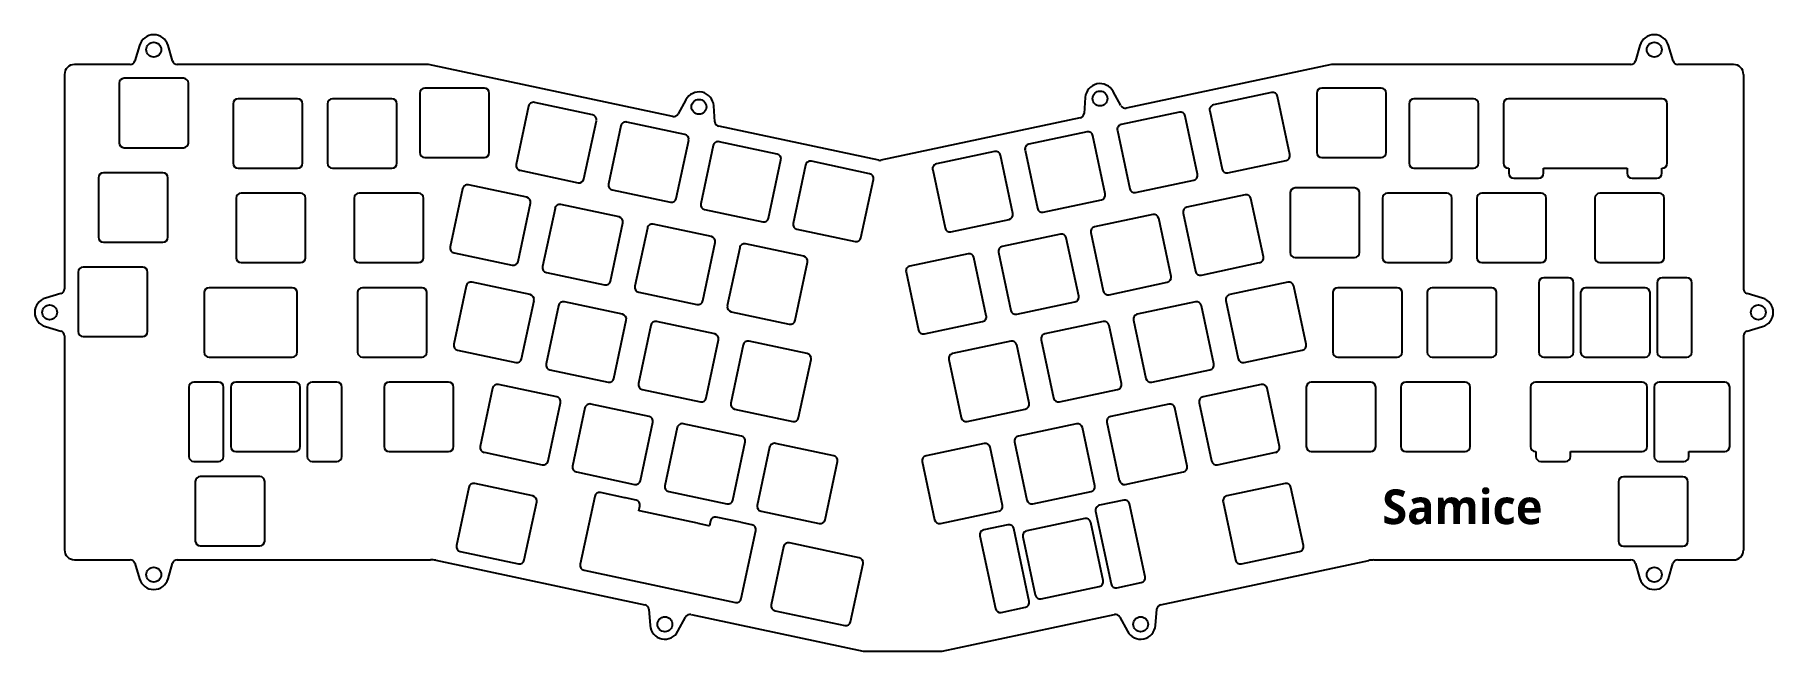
# Model space of a CAD drawing. Header units: millimetres. Extents: x -49 to 302, y 7 to 132.
import ezdxf

# ---------------------------------------------------------------- set-up
doc = ezdxf.new("R2010")
doc.units = ezdxf.units.MM

msp = doc.modelspace()

# ---------------------------------------------------------------- linework, layer by layer
at = {"color": 7, "linetype": 'Continuous', "lineweight": 25}
for p, q in [((-27.8, 129.45), (-28.71, 126.33)), ((-21.13, 126.33), (-22.04, 129.45)), ((274.98, 129.45), (274.07, 126.33)), ((281.65, 126.33), (280.74, 129.45)), ((-29.67, 125.61), (-40.93, 125.61)), ((-18.92, 122.83), (-30.92, 122.83)), ((30.49, 125.61), (-20.17, 125.61)), ((212.73, 125.61), (171.3, 116.8)), ((273.11, 125.61), (212.73, 125.61)), ((293.87, 125.61), (282.61, 125.61)), ((-31.92, 121.83), (-31.92, 109.83)), ((-17.92, 109.83), (-17.92, 121.83)), ((28.79, 119.83), (28.79, 107.83)), ((41.79, 120.83), (29.79, 120.83)), ((42.79, 107.83), (42.79, 119.83)), ((170.22, 117.31), (168.68, 120.17)), ((200.66, 119.94), (188.93, 117.45)), ((209.75, 119.83), (209.75, 107.83)), ((222.75, 120.83), (210.75, 120.83)), ((223.75, 107.83), (223.75, 119.83)), ((-8.9, 117.69), (-8.9, 105.69)), ((4.1, 118.69), (-7.9, 118.69)), ((5.1, 105.69), (5.1, 117.69)), ((10.15, 117.69), (10.15, 105.69)), ((23.15, 118.69), (11.15, 118.69)), ((24.15, 105.69), (24.15, 117.69)), ((50.69, 117.19), (48.2, 105.45)), ((63.62, 115.47), (51.88, 117.96)), ((82.45, 118.49), (80.91, 115.63)), ((88.32, 114.05), (88.08, 117.29)), ((163.04, 118.97), (162.8, 115.73)), ((182.03, 115.98), (170.29, 113.48)), ((188.16, 116.26), (190.65, 104.52)), ((204.35, 107.43), (201.85, 119.17)), ((228.38, 117.69), (228.38, 105.69)), ((241.38, 118.69), (229.38, 118.69)), ((242.38, 105.69), (242.38, 117.69)), ((247.43, 117.69), (247.43, 105.69)), ((279.48, 118.69), (248.43, 118.69)), ((280.48, 105.69), (280.48, 117.69)), ((61.89, 102.54), (64.39, 114.28)), ((69.33, 113.23), (66.83, 101.49)), ((82.25, 111.5), (70.51, 114)), ((121.4, 106.28), (89.11, 113.15)), ((162.01, 114.83), (121.82, 106.28)), ((169.52, 112.3), (172.02, 100.56)), ((185.71, 103.47), (183.22, 115.21)), ((-30.92, 108.83), (-18.92, 108.83)), ((80.52, 98.58), (83.02, 110.32)), ((87.96, 109.27), (85.46, 97.53)), ((100.88, 107.54), (89.14, 110.04)), ((163.4, 112.02), (151.66, 109.52)), ((167.08, 99.51), (164.58, 111.25)), ((29.79, 106.83), (41.79, 106.83)), ((99.16, 94.62), (101.65, 106.36)), ((106.59, 105.31), (104.1, 93.57)), ((119.52, 103.58), (107.78, 106.08)), ((144.76, 108.06), (133.03, 105.56)), ((148.44, 95.55), (145.95, 107.29)), ((150.89, 108.34), (153.38, 96.6)), ((191.84, 103.75), (203.58, 106.25)), ((210.75, 106.83), (222.75, 106.83)), ((-36.08, 102.78), (-36.08, 90.78)), ((-23.08, 103.78), (-35.08, 103.78)), ((-22.08, 90.78), (-22.08, 102.78)), ((-7.9, 104.69), (4.1, 104.69)), ((11.15, 104.69), (23.15, 104.69)), ((48.97, 104.27), (60.7, 101.77)), ((117.79, 90.66), (120.29, 102.4)), ((132.26, 104.38), (134.75, 92.64)), ((173.2, 99.79), (184.94, 102.29)), ((229.38, 104.69), (241.38, 104.69)), ((248.43, 104.69), (248.52, 104.69)), ((248.52, 104.69), (248.52, 103.69)), ((249.52, 102.69), (254.52, 102.69)), ((255.52, 103.69), (255.52, 104.69)), ((255.52, 104.69), (272.39, 104.69)), ((272.39, 104.69), (272.39, 103.69)), ((273.39, 102.69), (278.39, 102.69)), ((279.39, 103.69), (279.39, 104.69)), ((279.39, 104.69), (279.48, 104.69)), ((-8.3, 98.64), (-8.3, 86.64)), ((4.7, 99.64), (-7.3, 99.64)), ((5.7, 86.64), (5.7, 98.64)), ((15.51, 98.64), (15.51, 86.64)), ((28.51, 99.64), (16.51, 99.64)), ((29.51, 86.64), (29.51, 98.64)), ((37.41, 100.54), (34.92, 88.8)), ((50.34, 98.82), (38.6, 101.31)), ((67.6, 100.31), (79.34, 97.81)), ((154.57, 95.83), (166.31, 98.32)), ((195.3, 99.33), (183.57, 96.84)), ((198.99, 86.82), (196.49, 98.56)), ((204.39, 99.7), (204.39, 87.7)), ((217.39, 100.7), (205.39, 100.7)), ((218.39, 87.7), (218.39, 99.7)), ((223.02, 98.64), (223.02, 86.64)), ((236.02, 99.64), (224.02, 99.64)), ((237.02, 86.64), (237.02, 98.64)), ((242.07, 98.64), (242.07, 86.64)), ((255.07, 99.64), (243.07, 99.64)), ((256.07, 86.64), (256.07, 98.64)), ((265.89, 98.64), (265.89, 86.64)), ((278.89, 99.64), (266.89, 99.64)), ((279.89, 86.64), (279.89, 98.64)), ((48.61, 85.89), (51.11, 97.63)), ((56.05, 96.58), (53.55, 84.84)), ((68.97, 94.85), (57.23, 97.35)), ((86.23, 96.34), (97.97, 93.85)), ((176.67, 95.37), (164.93, 92.87)), ((182.8, 95.65), (185.29, 83.91)), ((67.24, 81.93), (69.74, 93.67)), ((74.68, 92.62), (72.18, 80.88)), ((87.6, 90.89), (75.86, 93.39)), ((104.87, 92.38), (116.61, 89.89)), ((135.94, 91.87), (147.67, 94.36)), ((158.04, 91.41), (146.3, 88.91)), ((164.16, 91.69), (166.66, 79.95)), ((180.35, 82.86), (177.86, 94.6)), ((-35.08, 89.78), (-23.08, 89.78)), ((85.88, 77.97), (88.37, 89.71)), ((93.31, 88.66), (90.82, 76.92)), ((106.24, 86.93), (94.5, 89.43)), ((145.53, 87.73), (148.02, 75.99)), ((161.72, 78.9), (159.22, 90.64)), ((-27.15, 84.73), (-39.15, 84.73)), ((-7.3, 85.64), (4.7, 85.64)), ((16.51, 85.64), (28.51, 85.64)), ((35.69, 87.62), (47.42, 85.12)), ((104.51, 74.01), (107.01, 85.75)), ((139.4, 87.45), (127.67, 84.95)), ((143.08, 74.94), (140.59, 86.68)), ((186.48, 83.14), (198.22, 85.64)), ((205.39, 86.7), (217.39, 86.7)), ((224.02, 85.64), (236.02, 85.64)), ((243.07, 85.64), (255.07, 85.64)), ((266.89, 85.64), (278.89, 85.64)), ((-40.15, 83.73), (-40.15, 71.73)), ((-26.15, 71.73), (-26.15, 83.73)), ((38.11, 80.91), (35.62, 69.17)), ((51.04, 79.19), (39.3, 81.68)), ((54.32, 83.66), (66.06, 81.16)), ((126.9, 83.77), (129.39, 72.03)), ((167.84, 79.18), (179.58, 81.68)), ((203.92, 81.68), (192.19, 79.19)), ((207.61, 69.17), (205.11, 80.91)), ((254.57, 81.59), (254.57, 67.59)), ((260.57, 82.59), (255.57, 82.59)), ((261.57, 67.59), (261.57, 81.59)), ((278.45, 81.59), (278.45, 67.59)), ((284.45, 82.59), (279.45, 82.59)), ((285.45, 67.59), (285.45, 81.59)), ((-43.65, 79.4), (-46.77, 78.49)), ((-14.75, 79.59), (-14.75, 67.59)), ((3.03, 80.59), (-13.75, 80.59)), ((4.03, 67.59), (4.03, 79.59)), ((16.21, 79.59), (16.21, 67.59)), ((29.21, 80.59), (17.21, 80.59)), ((30.21, 67.59), (30.21, 79.59)), ((49.31, 66.26), (51.81, 78)), ((69.67, 75.22), (57.93, 77.72)), ((72.95, 79.69), (84.69, 77.2)), ((149.21, 75.22), (160.95, 77.71)), ((185.29, 77.72), (173.55, 75.22)), ((191.42, 78), (193.91, 66.26)), ((213.01, 79.59), (213.01, 67.59)), ((226.01, 80.59), (214.01, 80.59)), ((227.01, 67.59), (227.01, 79.59)), ((232.06, 79.59), (232.06, 67.59)), ((245.06, 80.59), (233.06, 80.59)), ((246.06, 67.59), (246.06, 79.59)), ((263.01, 79.59), (263.01, 67.59)), ((276.01, 80.59), (264.01, 80.59)), ((277.01, 67.59), (277.01, 79.59)), ((299.71, 78.49), (296.59, 79.4)), ((56.75, 76.95), (54.25, 65.21)), ((67.94, 62.3), (70.44, 74.04)), ((88.3, 71.26), (76.56, 73.76)), ((91.59, 75.73), (103.33, 73.24)), ((130.58, 71.26), (142.31, 73.75)), ((166.66, 73.76), (154.92, 71.26)), ((172.78, 74.04), (175.28, 62.3)), ((188.97, 65.21), (186.48, 76.95)), ((-46.77, 72.73), (-43.65, 71.82)), ((-39.15, 70.73), (-27.15, 70.73)), ((75.38, 72.99), (72.88, 61.25)), ((170.34, 61.25), (167.84, 72.99)), ((296.59, 71.82), (299.71, 72.73)), ((36.39, 67.99), (48.12, 65.49)), ((86.58, 58.34), (89.07, 70.08)), ((94.01, 69.03), (91.52, 57.29)), ((106.94, 67.3), (95.2, 69.8)), ((148.02, 69.8), (136.29, 67.3)), ((151.7, 57.29), (149.21, 69.03)), ((154.15, 70.08), (156.64, 58.34)), ((195.1, 65.49), (206.84, 67.99)), ((-13.75, 66.59), (3.03, 66.59)), ((17.21, 66.59), (29.21, 66.59)), ((55.02, 64.03), (66.76, 61.53)), ((105.21, 54.38), (107.71, 66.12)), ((135.52, 66.12), (138.01, 54.38)), ((176.46, 61.53), (188.2, 64.03)), ((214.01, 66.59), (226.01, 66.59)), ((233.06, 66.59), (245.06, 66.59)), ((255.57, 66.59), (260.57, 66.59)), ((264.01, 66.59), (276.01, 66.59)), ((279.45, 66.59), (284.45, 66.59)), ((-17.83, 60.54), (-17.83, 46.54)), ((-11.83, 61.54), (-16.83, 61.54)), ((-10.83, 46.54), (-10.83, 60.54)), ((-9.39, 60.54), (-9.39, 48.54)), ((3.61, 61.54), (-8.39, 61.54)), ((4.61, 48.54), (4.61, 60.54)), ((6.05, 60.54), (6.05, 46.54)), ((12.05, 61.54), (7.05, 61.54)), ((13.05, 46.54), (13.05, 60.54)), ((21.56, 60.54), (21.56, 48.54)), ((34.56, 61.54), (22.56, 61.54)), ((35.56, 48.54), (35.56, 60.54)), ((43.46, 60.3), (40.97, 48.56)), ((56.39, 58.58), (44.65, 61.07)), ((73.65, 60.06), (85.39, 57.57)), ((157.83, 57.57), (169.57, 60.06)), ((198.56, 61.07), (186.83, 58.58)), ((202.25, 48.56), (199.75, 60.3)), ((207.65, 60.54), (207.65, 48.54)), ((220.65, 61.54), (208.65, 61.54)), ((221.65, 48.54), (221.65, 60.54)), ((226.7, 60.54), (226.7, 48.54)), ((239.7, 61.54), (227.7, 61.54)), ((240.7, 48.54), (240.7, 60.54)), ((252.9, 60.54), (252.9, 48.54)), ((275.42, 61.54), (253.9, 61.54)), ((276.42, 48.54), (276.42, 60.54)), ((277.86, 60.54), (277.86, 46.54)), ((292.09, 61.54), (278.86, 61.54)), ((293.09, 48.54), (293.09, 60.54)), ((54.66, 45.65), (57.16, 57.39)), ((62.1, 56.34), (59.6, 44.6)), ((75.02, 54.61), (63.28, 57.11)), ((179.93, 57.11), (168.19, 54.61)), ((183.61, 44.6), (181.12, 56.34)), ((186.06, 57.39), (188.55, 45.65)), ((73.29, 41.69), (75.79, 53.43)), ((93.65, 50.65), (81.91, 53.15)), ((92.29, 56.1), (104.03, 53.61)), ((139.2, 53.61), (150.93, 56.1)), ((161.3, 53.15), (149.56, 50.65)), ((167.42, 53.43), (169.92, 41.69)), ((80.73, 52.38), (78.23, 40.64)), ((91.93, 37.73), (94.42, 49.47)), ((112.29, 46.69), (100.55, 49.19)), ((142.66, 49.19), (130.93, 46.69)), ((148.79, 49.47), (151.28, 37.73)), ((164.98, 40.64), (162.48, 52.38)), ((-8.39, 47.54), (3.61, 47.54)), ((22.56, 47.54), (34.56, 47.54)), ((41.74, 47.38), (53.47, 44.88)), ((99.36, 48.42), (96.87, 36.68)), ((146.34, 36.68), (143.85, 48.42)), ((189.74, 44.88), (201.48, 47.38)), ((208.65, 47.54), (220.65, 47.54)), ((227.7, 47.54), (239.7, 47.54)), ((253.9, 47.54), (253.98, 47.54)), ((253.98, 47.54), (253.98, 46.54)), ((260.98, 46.54), (260.98, 47.54)), ((260.98, 47.54), (275.42, 47.54)), ((284.86, 46.54), (284.86, 47.54)), ((284.86, 47.54), (292.09, 47.54)), ((-16.83, 45.54), (-11.83, 45.54)), ((-3.53, 42.49), (-15.53, 42.49)), ((7.05, 45.54), (12.05, 45.54)), ((60.37, 43.42), (72.11, 40.92)), ((110.56, 33.77), (113.06, 45.51)), ((130.16, 45.51), (132.65, 33.77)), ((171.1, 40.92), (182.84, 43.42)), ((254.98, 45.54), (259.98, 45.54)), ((283.65, 42.44), (271.65, 42.44)), ((278.86, 45.54), (283.86, 45.54)), ((-16.53, 41.49), (-16.53, 29.49)), ((-2.53, 29.49), (-2.53, 41.49)), ((38.65, 40.31), (36.16, 28.57)), ((51.58, 38.59), (39.84, 41.08)), ((70.13, 38.22), (65.24, 39.26)), ((79, 39.45), (90.74, 36.96)), ((152.47, 36.96), (164.21, 39.45)), ((203.37, 41.08), (191.64, 38.59)), ((207.06, 28.57), (204.56, 40.31)), ((270.65, 41.44), (270.65, 29.44)), ((284.65, 29.44), (284.65, 41.44)), ((49.85, 25.66), (52.35, 37.4)), ((64.06, 38.49), (61.15, 24.8)), ((72.42, 37.73), (70.25, 38.19)), ((72.98, 35.57), (73.19, 36.55)), ((84.81, 33.06), (73.08, 35.55)), ((97.64, 35.49), (109.38, 33)), ((133.84, 33), (145.57, 35.49)), ((165.14, 35.51), (168.26, 20.83)), ((170.8, 37.73), (165.91, 36.69)), ((175.11, 22.29), (171.99, 36.96)), ((190.87, 37.4), (193.36, 25.66)), ((87.11, 32.57), (84.91, 33.03)), ((87.41, 33.53), (87.2, 32.54)), ((93.49, 33.26), (88.6, 34.3)), ((95.77, 32.77), (93.6, 33.23)), ((93.63, 17.89), (96.54, 31.58)), ((147.45, 32.77), (142.56, 31.73)), ((151.75, 17.32), (148.63, 32)), ((162.96, 34.02), (151.23, 31.53)), ((166.65, 21.51), (164.15, 33.25)), ((-15.53, 28.49), (-3.53, 28.49)), ((102.17, 28.34), (99.68, 16.61)), ((117.43, 26.13), (103.36, 29.12)), ((141.79, 30.54), (144.91, 15.87)), ((150.46, 30.34), (152.95, 18.6)), ((271.65, 28.44), (283.65, 28.44)), ((-40.93, 25.71), (-36.68, 25.71)), ((-36.68, 25.71), (-29.67, 25.71)), ((-28.71, 24.99), (-27.8, 21.87)), ((-22.04, 21.87), (-21.13, 24.99)), ((-20.17, 25.71), (30.94, 25.71)), ((31.98, 25.6), (74.19, 16.62)), ((36.93, 27.39), (48.66, 24.89)), ((115.7, 13.2), (118.2, 24.94)), ((178.25, 16.62), (220.24, 25.55)), ((194.55, 24.89), (206.29, 27.39)), ((221.28, 25.66), (273.12, 25.66)), ((274.08, 24.94), (274.98, 21.87)), ((280.74, 21.87), (281.64, 24.94)), ((282.6, 25.66), (293.87, 25.66)), ((61.92, 23.61), (92.45, 17.12)), ((169.45, 20.06), (174.34, 21.1)), ((154.14, 17.83), (165.88, 20.33)), ((74.98, 15.72), (75.23, 12.48)), ((80.86, 11.28), (82.4, 14.14)), ((83.49, 14.65), (118.24, 7.26)), ((100.45, 15.42), (114.51, 12.43)), ((134.2, 7.26), (168.95, 14.65)), ((146.09, 15.1), (150.98, 16.14)), ((170.04, 14.14), (171.58, 11.28)), ((177.22, 12.48), (177.46, 15.72))]:
    msp.add_line(p, q, dxfattribs=at)
for points in [[(-42.93, 123.61), (-42.93, 80.36)], [(79.82, 115.12), (30.49, 125.61)], [(295.87, 123.61), (295.87, 80.36)], [(-42.93, 70.86), (-42.93, 27.71)], [(295.87, 70.86), (295.87, 27.66)], [(118.24, 7.26), (134.2, 7.26)]]:
    msp.add_lwpolyline(points)
for centre in [(-24.92, 128.61), (277.86, 128.61), (166.03, 118.75), (85.09, 117.07), (-45.93, 75.61), (298.87, 75.61), (-24.92, 22.71), (277.86, 22.71), (78.22, 12.7), (174.22, 12.7)]:
    msp.add_circle(centre, 1.5)
for centre, radius, start, end in [((-24.92, 128.61), 3, 16.2602, 163.7398), ((277.86, 128.61), 3, 16.2602, 163.7398), ((-29.67, 126.61), 1, 270, 343.7398), ((-20.17, 126.61), 1, 196.2602, 270), ((273.11, 126.61), 1, 270, 343.7398), ((282.61, 126.61), 1, 196.2602, 270), ((-30.92, 121.83), 1, 90, 180), ((-18.92, 121.83), 1, 0, 90), ((29.79, 119.83), 1, 90, 180), ((41.79, 119.83), 1, 0, 90), ((85.09, 117.07), 3, 4.2602, 151.7398), ((166.03, 118.75), 3, 28.2602, 175.7398), ((200.87, 118.96), 1, 12, 102), ((210.75, 119.83), 1, 90, 180), ((222.75, 119.83), 1, 360, 90), ((-7.9, 117.69), 1, 90, 180), ((4.1, 117.69), 1, 0, 90), ((11.15, 117.69), 1, 90, 180), ((23.15, 117.69), 1, 0, 90), ((51.67, 116.98), 1, 78, 168), ((171.1, 117.78), 1, 208.2602, 282), ((182.24, 115), 1, 12, 102), ((189.13, 116.47), 1, 102, 192), ((229.38, 117.69), 1, 90, 180), ((241.38, 117.69), 1, 0, 90), ((248.43, 117.69), 1, 90, 180), ((279.48, 117.69), 1, 360, 90), ((63.41, 114.49), 1, 348, 78), ((70.3, 113.02), 1, 78, 168), ((80.03, 116.1), 1, 258, 331.7398), ((89.32, 114.12), 1, 184.2602, 258), ((161.8, 115.8), 1, 282, 355.7398), ((170.5, 112.51), 1, 102, 192), ((-30.92, 109.83), 1, 180, 270), ((-18.92, 109.83), 1, 270, 0), ((82.04, 110.53), 1, 348, 78), ((88.94, 109.06), 1, 78, 168), ((151.87, 108.55), 1, 102, 192), ((163.6, 111.04), 1, 12, 102), ((-7.9, 105.69), 1, 180, 270), ((4.1, 105.69), 1, 270, 0), ((11.15, 105.69), 1, 180, 270), ((23.15, 105.69), 1, 270, 0), ((29.79, 107.83), 1, 180, 270), ((41.79, 107.83), 1, 270, 0), ((49.17, 105.24), 1, 168, 258), ((100.67, 106.57), 1, 348, 78), ((107.57, 105.1), 1, 78, 168), ((121.61, 107.26), 1, 258, 282), ((133.23, 104.58), 1, 102, 192), ((144.97, 107.08), 1, 12, 102), ((203.37, 107.22), 1, 282, 12), ((210.75, 107.83), 1, 180, 270), ((222.75, 107.83), 1, 270, 0), ((229.38, 105.69), 1, 180, 270), ((241.38, 105.69), 1, 270, 0), ((248.43, 105.69), 1, 180, 270), ((279.48, 105.69), 1, 270, 0), ((-35.08, 102.78), 1, 90, 180), ((-23.08, 102.78), 1, 0, 90), ((60.91, 102.75), 1, 258, 348), ((119.31, 102.6), 1, 348, 78), ((184.73, 103.26), 1, 282, 12), ((191.63, 104.73), 1, 192, 282), ((249.52, 103.69), 1, 180, 270), ((254.52, 103.69), 1, 270, 0), ((273.39, 103.69), 1, 180, 270), ((278.39, 103.69), 1, 270, 360), ((-7.3, 98.64), 1, 90, 180), ((4.7, 98.64), 1, 0, 90), ((16.51, 98.64), 1, 90, 180), ((28.51, 98.64), 1, 0, 90), ((38.39, 100.33), 1, 78, 168), ((50.13, 97.84), 1, 348, 78), ((67.81, 101.28), 1, 168, 258), ((79.55, 98.79), 1, 258, 348), ((166.1, 99.3), 1, 282, 12), ((173, 100.77), 1, 192, 282), ((195.51, 98.35), 1, 12, 102), ((205.39, 99.7), 1, 90, 180), ((217.39, 99.7), 1, 360, 90), ((224.02, 98.64), 1, 90, 180), ((236.02, 98.64), 1, 0, 90), ((243.07, 98.64), 1, 90, 180), ((255.07, 98.64), 1, 0, 90), ((266.89, 98.64), 1, 90, 180), ((278.89, 98.64), 1, 360, 90), ((57.02, 96.37), 1, 78, 168), ((68.76, 93.88), 1, 348, 78), ((86.44, 97.32), 1, 168, 258), ((147.47, 95.34), 1, 282, 12), ((154.36, 96.81), 1, 192, 282), ((176.88, 94.39), 1, 12, 102), ((183.77, 95.86), 1, 102, 192), ((75.66, 92.41), 1, 78, 168), ((98.18, 94.83), 1, 258, 348), ((105.08, 93.36), 1, 168, 258), ((135.73, 92.85), 1, 192, 282), ((158.24, 90.43), 1, 12, 102), ((165.14, 91.9), 1, 102, 192), ((-35.08, 90.78), 1, 180, 270), ((-23.08, 90.78), 1, 270, 0), ((35.89, 88.59), 1, 168, 258), ((87.39, 89.92), 1, 348, 78), ((94.29, 88.45), 1, 78, 168), ((116.81, 90.87), 1, 258, 348), ((146.51, 87.94), 1, 102, 192), ((-39.15, 83.73), 1, 90, 180), ((-27.15, 83.73), 1, 0, 90), ((-7.3, 86.64), 1, 180, 270), ((4.7, 86.64), 1, 270, 0), ((16.51, 86.64), 1, 180, 270), ((28.51, 86.64), 1, 270, 0), ((47.63, 86.1), 1, 258, 348), ((54.53, 84.63), 1, 168, 258), ((106.03, 85.95), 1, 348, 78), ((127.87, 83.97), 1, 102, 192), ((139.61, 86.47), 1, 12, 102), ((198.01, 86.61), 1, 282, 12), ((205.39, 87.7), 1, 180, 270), ((217.39, 87.7), 1, 270, 0), ((224.02, 86.64), 1, 180, 270), ((236.02, 86.64), 1, 270, 0), ((243.07, 86.64), 1, 180, 270), ((255.07, 86.64), 1, 270, 360), ((266.89, 86.64), 1, 180, 270), ((278.89, 86.64), 1, 270, 360), ((39.09, 80.7), 1, 78, 168), ((66.27, 82.14), 1, 258, 348), ((73.16, 80.67), 1, 168, 258), ((179.37, 82.65), 1, 282, 12), ((186.27, 84.12), 1, 192, 282), ((204.13, 80.7), 1, 12, 102), ((255.57, 81.59), 1, 90, 180), ((260.57, 81.59), 1, 0, 90), ((279.45, 81.59), 1, 90, 180), ((284.45, 81.59), 1, 0, 90), ((-45.93, 75.61), 3, 106.2602, 253.7398), ((-43.93, 80.36), 1, 286.2602, 0), ((-13.75, 79.59), 1, 90, 180), ((3.03, 79.59), 1, 360, 90), ((17.21, 79.59), 1, 90, 180), ((29.21, 79.59), 1, 0, 90), ((50.83, 78.21), 1, 348, 78), ((57.72, 76.74), 1, 78, 168), ((84.9, 78.18), 1, 258, 348), ((160.74, 78.69), 1, 282, 12), ((167.64, 80.16), 1, 192, 282), ((185.5, 76.74), 1, 12, 102), ((192.39, 78.21), 1, 102, 192), ((214.01, 79.59), 1, 90, 180), ((226.01, 79.59), 1, 0, 90), ((233.06, 79.59), 1, 90, 180), ((245.06, 79.59), 1, 0, 90), ((264.01, 79.59), 1, 90, 180), ((276.01, 79.59), 1, 360, 90), ((296.87, 80.36), 1, 180, 253.7398), ((298.87, 75.61), 3, 286.2602, 73.7398), ((69.46, 74.25), 1, 348, 78), ((76.36, 72.78), 1, 78, 168), ((91.8, 76.71), 1, 168, 258), ((103.53, 74.22), 1, 258, 348), ((142.11, 74.73), 1, 282, 12), ((149, 76.2), 1, 192, 282), ((166.86, 72.78), 1, 12, 102), ((173.76, 74.25), 1, 102, 192), ((-43.93, 70.86), 1, 360, 73.7398), ((-39.15, 71.73), 1, 180, 270), ((-27.15, 71.73), 1, 270, 0), ((88.09, 70.29), 1, 348, 78), ((130.37, 72.24), 1, 192, 282), ((155.13, 70.29), 1, 102, 192), ((296.87, 70.86), 1, 106.2602, 180), ((-13.75, 67.59), 1, 180, 270), ((3.03, 67.59), 1, 270, 0), ((17.21, 67.59), 1, 180, 270), ((29.21, 67.59), 1, 270, 0), ((36.59, 68.96), 1, 168, 258), ((94.99, 68.82), 1, 78, 168), ((106.73, 66.32), 1, 348, 78), ((136.49, 66.32), 1, 102, 192), ((148.23, 68.82), 1, 12, 102), ((206.63, 68.96), 1, 282, 12), ((214.01, 67.59), 1, 180, 270), ((226.01, 67.59), 1, 270, 0), ((233.06, 67.59), 1, 180, 270), ((245.06, 67.59), 1, 270, 360), ((255.57, 67.59), 1, 180, 270), ((260.57, 67.59), 1, 270, 360), ((264.01, 67.59), 1, 180, 270), ((276.01, 67.59), 1, 270, 0), ((279.45, 67.59), 1, 180, 270), ((284.45, 67.59), 1, 270, 360), ((48.33, 66.47), 1, 258, 348), ((55.23, 65), 1, 168, 258), ((187.99, 65), 1, 282, 12), ((194.89, 66.47), 1, 192, 282), ((-16.83, 60.54), 1, 90, 180), ((-11.83, 60.54), 1, 360, 90), ((-8.39, 60.54), 1, 90, 180), ((3.61, 60.54), 1, 360, 90), ((7.05, 60.54), 1, 90, 180), ((12.05, 60.54), 1, 0, 90), ((22.56, 60.54), 1, 90, 180), ((34.56, 60.54), 1, 360, 90), ((44.44, 60.09), 1, 78, 168), ((66.97, 62.51), 1, 258, 348), ((73.86, 61.04), 1, 168, 258), ((169.36, 61.04), 1, 282, 12), ((176.26, 62.51), 1, 192, 282), ((198.77, 60.09), 1, 12, 102), ((208.65, 60.54), 1, 90, 180), ((220.65, 60.54), 1, 0, 90), ((227.7, 60.54), 1, 90, 180), ((239.7, 60.54), 1, 360, 90), ((253.9, 60.54), 1, 90, 180), ((275.42, 60.54), 1, 360, 90), ((278.86, 60.54), 1, 90, 180), ((292.09, 60.54), 1, 0, 90), ((56.18, 57.6), 1, 348, 78), ((63.07, 56.13), 1, 78, 168), ((85.6, 58.55), 1, 258, 348), ((92.5, 57.08), 1, 168, 258), ((150.73, 57.08), 1, 282, 12), ((157.62, 58.55), 1, 192, 282), ((180.14, 56.13), 1, 12, 102), ((187.03, 57.6), 1, 102, 192), ((74.81, 53.64), 1, 348, 78), ((81.71, 52.17), 1, 78, 168), ((104.23, 54.59), 1, 258, 348), ((138.99, 54.59), 1, 192, 282), ((161.5, 52.17), 1, 12, 102), ((168.4, 53.64), 1, 102, 192), ((93.44, 49.68), 1, 348, 78), ((100.34, 48.21), 1, 78, 168), ((142.87, 48.21), 1, 12, 102), ((149.77, 49.68), 1, 102, 192), ((-16.83, 46.54), 1, 180, 270), ((-11.83, 46.54), 1, 270, 0), ((-8.39, 48.54), 1, 180, 270), ((3.61, 48.54), 1, 270, 0), ((7.05, 46.54), 1, 180, 270), ((12.05, 46.54), 1, 270, 0), ((22.56, 48.54), 1, 180, 270), ((34.56, 48.54), 1, 270, 0), ((41.94, 48.35), 1, 168, 258), ((53.68, 45.86), 1, 258, 348), ((112.08, 45.71), 1, 348, 78), ((131.13, 45.71), 1, 102, 192), ((189.53, 45.86), 1, 192, 282), ((201.27, 48.35), 1, 282, 12), ((208.65, 48.54), 1, 180, 270), ((220.65, 48.54), 1, 270, 360), ((227.7, 48.54), 1, 180, 270), ((239.7, 48.54), 1, 270, 360), ((253.9, 48.54), 1, 180, 270), ((254.98, 46.54), 1, 180, 270), ((259.98, 46.54), 1, 270, 0), ((275.42, 48.54), 1, 270, 360), ((278.86, 46.54), 1, 180, 270), ((283.86, 46.54), 1, 270, 360), ((292.09, 48.54), 1, 270, 360), ((-15.53, 41.49), 1, 90, 180), ((-3.53, 41.49), 1, 0, 90), ((60.58, 44.39), 1, 168, 258), ((182.63, 44.39), 1, 282, 12), ((271.65, 41.44), 1, 90, 180), ((283.65, 41.44), 1, 0, 90), ((39.63, 40.1), 1, 78, 168), ((65.04, 38.29), 1, 78, 168), ((72.32, 41.9), 1, 258, 348), ((79.21, 40.43), 1, 168, 258), ((164, 40.43), 1, 282, 12), ((170.9, 41.9), 1, 192, 282), ((203.58, 40.1), 1, 12, 102), ((51.37, 37.61), 1, 348, 78), ((69.93, 37.25), 1, 71.1626, 78), ((72.21, 36.75), 1, 348, 78), ((72.87, 34.57), 1, 78, 83.416), ((90.95, 37.94), 1, 258, 348), ((97.85, 36.47), 1, 168, 258), ((145.37, 36.47), 1, 282, 12), ((152.26, 37.94), 1, 192, 282), ((166.12, 35.71), 1, 102, 192), ((171.01, 36.75), 1, 12, 102), ((191.84, 37.61), 1, 102, 192), ((84.61, 32.08), 1, 72.4952, 78), ((86.9, 31.59), 1, 72.2962, 78), ((88.39, 33.32), 1, 78, 168), ((93.28, 32.28), 1, 71.1626, 78), ((95.57, 31.79), 1, 348, 78), ((109.58, 33.98), 1, 258, 348), ((133.63, 33.98), 1, 192, 282), ((142.77, 30.75), 1, 102, 192), ((147.66, 31.79), 1, 12, 102), ((163.17, 33.04), 1, 12, 102), ((-15.53, 29.49), 1, 180, 270), ((-3.53, 29.49), 1, 270, 0), ((37.13, 28.36), 1, 168, 258), ((103.15, 28.14), 1, 78, 168), ((151.43, 30.55), 1, 102, 192), ((206.08, 28.36), 1, 282, 12), ((271.65, 29.44), 1, 180, 270), ((283.65, 29.44), 1, 270, 0), ((-29.67, 24.71), 1, 16.2602, 90), ((-20.17, 24.71), 1, 90, 163.7398), ((30.94, 20.71), 5, 78, 90), ((48.87, 25.87), 1, 258, 348), ((62.12, 24.59), 1, 168, 258), ((117.22, 25.15), 1, 348, 78), ((194.34, 25.87), 1, 192, 282), ((221.28, 20.66), 5, 90, 102), ((273.12, 24.66), 1, 16.2602, 90), ((282.6, 24.66), 1, 90, 163.7398), ((-24.92, 22.71), 3, 196.2602, 343.7398), ((165.67, 21.3), 1, 282, 12), ((174.13, 22.08), 1, 282, 12), ((277.86, 22.71), 3, 196.2602, 343.7398), ((92.66, 18.09), 1, 258, 348), ((153.93, 18.81), 1, 192, 282), ((169.24, 21.04), 1, 192, 282), ((73.99, 15.64), 1, 4.2602, 78), ((83.28, 13.67), 1, 78, 151.7398), ((100.66, 16.4), 1, 168, 258), ((145.88, 16.08), 1, 192, 282), ((150.77, 17.12), 1, 282, 12), ((169.16, 13.67), 1, 28.2602, 102), ((178.45, 15.64), 1, 102, 175.7398), ((78.22, 12.7), 3, 184.2602, 331.7398), ((114.72, 13.41), 1, 258, 348), ((174.22, 12.7), 3, 208.2602, 355.7398)]:
    msp.add_arc(centre, radius, start, end, dxfattribs=at)
for centre, start, end in [((-40.93, 123.61), 90, 180), ((293.87, 123.61), 0, 90), ((-40.93, 27.71), 180, 270), ((293.87, 27.66), 270, 360)]:
    msp.add_arc(centre, 2, start, end)

# ---------------------------------------------------------------- texts
at = {"insert": (222.98, 39.89), "char_height": 6.9978, "attachment_point": 1}
msp.add_mtext_dynamic_manual_height_columns('{\\fSegoe Script|b1|i0|c0|p66;Samice}', width=40.8789, gutter_width=17.5, heights=[0], dxfattribs=at)

doc.saveas('drawing.dxf')
